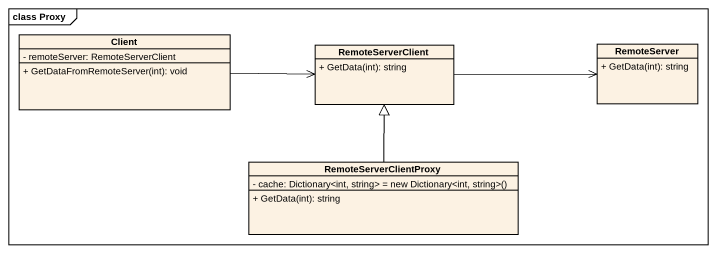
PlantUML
@startuml
mainframe class Proxy
hide circle
hide empty members
skinparam classAttributeIconSize 0
class Client {
  - remoteServer: RemoteServerClient
  + GetDataFromRemoteServer(int): void
}
class RemoteServerClient {
  + GetData(int): string
}
class RemoteServer {
  + GetData(int): string
}
class RemoteServerClientProxy {
  {field} - cache: Dictionary<int, string> = new Dictionary<int, string>()
  + GetData(int): string
}
Client -right-> RemoteServerClient
RemoteServerClient -right-> RemoteServer
RemoteServerClientProxy -up-|> RemoteServerClient
@enduml
